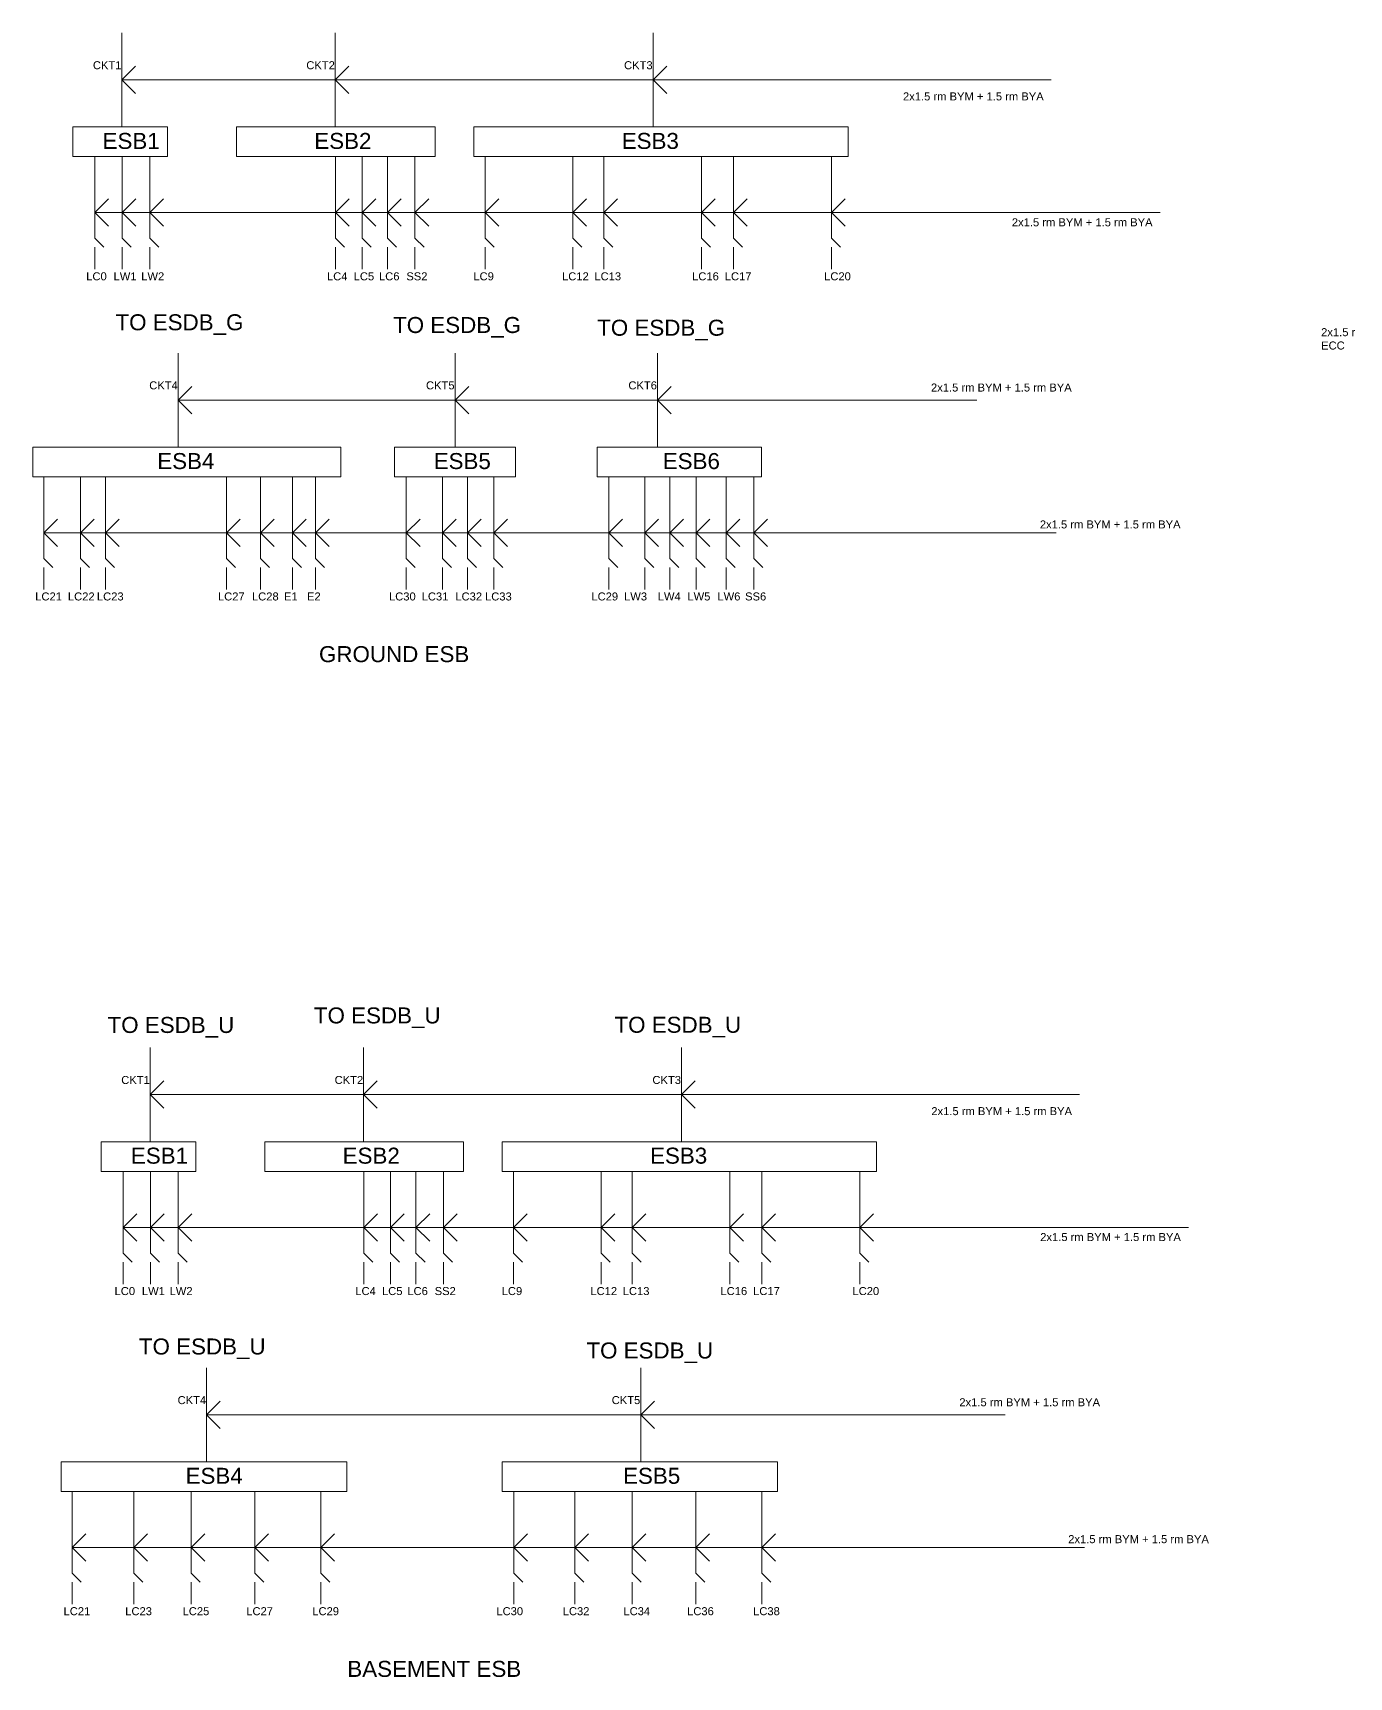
# Model space of a CAD drawing. Header units: inches. Extents: x 685 to 11694, y 256 to 9873.
# Drawn here: x 6618 to 8591, y 256 to 2721 of the extents above; entities that cross this region are included whole.
import ezdxf

# ---------------------------------------------------------------- set-up
doc = ezdxf.new("R2010")
doc.units = ezdxf.units.IN
doc.header["$MEASUREMENT"] = 0
doc.layers.add('6.Circuits', color=255, linetype='Continuous', lineweight=15)
doc.styles.add('Text 1', font='arial.ttf', dxfattribs={"height": 6})

msp = doc.modelspace()

# ---------------------------------------------------------------- linework, layer by layer
at = {"layer": '6.Circuits'}
for p, q in [((6751.23847, 2580.02038), (6751.23847, 2721.02038)), ((7071.23847, 2580.02038), (7071.23847, 2721.02038)), ((7547.73847, 2580.02038), (7547.73847, 2721.02038)), ((6751.23847, 2650.52038), (6771.73847, 2671.02038)), ((7071.23847, 2650.52038), (7091.73847, 2671.02038)), ((7547.73847, 2650.52038), (7568.23847, 2671.02038)), ((6751.23847, 2650.52038), (8144.73847, 2650.52038)), ((6751.23847, 2650.52038), (6771.73847, 2630.02038)), ((7071.23847, 2650.52038), (7091.73847, 2630.02038)), ((7547.73847, 2650.52038), (7568.23847, 2630.02038)), ((6710.73847, 2451.52038), (6710.73847, 2535.52038)), ((6751.73847, 2451.52038), (6751.73847, 2535.52038)), ((6793.23847, 2451.52038), (6793.23847, 2535.52038)), ((7071.73847, 2451.52038), (7071.73847, 2535.52038)), ((7111.73847, 2451.52038), (7111.73847, 2535.52038)), ((7149.73847, 2451.52038), (7149.73847, 2535.52038)), ((7190.73847, 2451.52038), (7190.73847, 2535.52038)), ((7295.73847, 2451.52038), (7295.73847, 2535.52038)), ((7427.23847, 2451.52038), (7427.23847, 2535.52038)), ((7473.73847, 2451.52038), (7473.73847, 2535.52038)), ((7620.23847, 2451.52038), (7620.23847, 2535.52038)), ((7668.23847, 2451.52038), (7668.23847, 2535.52038)), ((7815.23847, 2451.52038), (7815.23847, 2535.52038)), ((6710.73847, 2451.52038), (6731.23847, 2472.02038)), ((6751.73847, 2451.52038), (6772.23847, 2472.02038)), ((6793.23847, 2451.52038), (6813.73847, 2472.02038)), ((7071.73847, 2451.52038), (7092.23847, 2472.02038)), ((7111.73847, 2451.52038), (7132.23847, 2472.02038)), ((7149.73847, 2451.52038), (7170.23847, 2472.02038)), ((7190.73847, 2451.52038), (7211.23847, 2472.02038)), ((7295.73847, 2451.52038), (7316.23847, 2472.02038)), ((7427.23847, 2451.52038), (7447.73847, 2472.02038)), ((7473.73847, 2451.52038), (7494.23847, 2472.02038)), ((7620.23847, 2451.52038), (7640.73847, 2472.02038)), ((7668.23847, 2451.52038), (7688.73847, 2472.02038)), ((7815.23847, 2451.52038), (7835.73847, 2472.02038)), ((6710.73847, 2451.52038), (6710.73847, 2413.02038)), ((6710.73847, 2451.52038), (6731.23847, 2431.02038)), ((6710.73847, 2451.52038), (8308.23847, 2451.52038)), ((6751.73847, 2451.52038), (6751.73847, 2413.02038)), ((6751.73847, 2451.52038), (6772.23847, 2431.02038)), ((6793.23847, 2451.52038), (6793.23847, 2413.02038)), ((6793.23847, 2451.52038), (6813.73847, 2431.02038)), ((7071.73847, 2451.52038), (7071.73847, 2413.02038)), ((7071.73847, 2451.52038), (7092.23847, 2431.02038)), ((7111.73847, 2451.52038), (7111.73847, 2413.02038)), ((7111.73847, 2451.52038), (7132.23847, 2431.02038)), ((7149.73847, 2451.52038), (7149.73847, 2413.02038)), ((7149.73847, 2451.52038), (7170.23847, 2431.02038)), ((7190.73847, 2451.52038), (7190.73847, 2413.02038)), ((7190.73847, 2451.52038), (7211.23847, 2431.02038)), ((7295.73847, 2451.52038), (7295.73847, 2413.02038)), ((7295.73847, 2451.52038), (7316.23847, 2431.02038)), ((7427.23847, 2451.52038), (7427.23847, 2413.02038)), ((7427.23847, 2451.52038), (7447.73847, 2431.02038)), ((7473.73847, 2451.52038), (7473.73847, 2413.02038)), ((7473.73847, 2451.52038), (7494.23847, 2431.02038)), ((7620.23847, 2451.52038), (7620.23847, 2413.02038)), ((7620.23847, 2451.52038), (7640.73847, 2431.02038)), ((7668.23847, 2451.52038), (7668.23847, 2413.02038)), ((7668.23847, 2451.52038), (7688.73847, 2431.02038)), ((7815.23847, 2451.52038), (7815.23847, 2413.02038)), ((7815.23847, 2451.52038), (7835.73847, 2431.02038)), ((6710.73847, 2413.02038), (6724.23847, 2399.52038)), ((6710.73847, 2399.52038), (6710.73847, 2366.52038)), ((6751.73847, 2413.02038), (6765.23847, 2399.52038)), ((6751.73847, 2399.52038), (6751.73847, 2366.52038)), ((6793.23847, 2413.02038), (6806.73847, 2399.52038)), ((6793.23847, 2399.52038), (6793.23847, 2366.52038)), ((7071.73847, 2413.02038), (7085.23847, 2399.52038)), ((7071.73847, 2399.52038), (7071.73847, 2366.52038)), ((7111.73847, 2413.02038), (7125.23847, 2399.52038)), ((7111.73847, 2399.52038), (7111.73847, 2366.52038)), ((7149.73847, 2413.02038), (7163.23847, 2399.52038)), ((7149.73847, 2399.52038), (7149.73847, 2366.52038)), ((7190.73847, 2413.02038), (7204.23847, 2399.52038)), ((7190.73847, 2399.52038), (7190.73847, 2366.52038)), ((7295.73847, 2413.02038), (7309.23847, 2399.52038)), ((7295.73847, 2399.52038), (7295.73847, 2366.52038)), ((7427.23847, 2413.02038), (7440.73847, 2399.52038)), ((7427.23847, 2399.52038), (7427.23847, 2366.52038)), ((7473.73847, 2413.02038), (7487.23847, 2399.52038)), ((7473.73847, 2399.52038), (7473.73847, 2366.52038)), ((7620.23847, 2413.02038), (7633.73847, 2399.52038)), ((7620.23847, 2399.52038), (7620.23847, 2366.52038)), ((7668.23847, 2413.02038), (7681.73847, 2399.52038)), ((7668.23847, 2399.52038), (7668.23847, 2366.52038)), ((7815.23847, 2413.02038), (7828.73847, 2399.52038)), ((7815.23847, 2399.52038), (7815.23847, 2366.52038)), ((6835.73847, 2100.02038), (6835.73847, 2241.02038)), ((7250.73847, 2100.02038), (7250.73847, 2241.02038)), ((7554.23847, 2100.02038), (7554.23847, 2241.02038)), ((6835.73847, 2170.52038), (6856.23847, 2191.02038)), ((6835.73847, 2170.52038), (6856.23847, 2150.02038)), ((6836.23847, 2170.52038), (8033.23847, 2170.52038)), ((7250.73847, 2170.52038), (7271.23847, 2191.02038)), ((7250.73847, 2170.52038), (7271.23847, 2150.02038)), ((7554.23847, 2170.52038), (7574.73847, 2191.02038)), ((7554.23847, 2170.52038), (7574.73847, 2150.02038)), ((6634.23847, 1971.52038), (6634.23847, 2055.52038)), ((6689.23847, 1971.52038), (6689.23847, 2055.52038)), ((6726.73847, 1971.52038), (6726.73847, 2055.52038)), ((6908.23847, 1971.52038), (6908.23847, 2055.52038)), ((6959.23847, 1971.52038), (6959.23847, 2055.52038)), ((7007.23847, 1971.52038), (7007.23847, 2055.52038)), ((7041.73847, 1971.52038), (7041.73847, 2055.52038)), ((7177.73847, 1971.52038), (7177.73847, 2055.52038)), ((7231.73847, 1971.52038), (7231.73847, 2055.52038)), ((7269.23847, 1971.52038), (7269.23847, 2055.52038)), ((7308.73847, 1971.52038), (7308.73847, 2055.52038)), ((7481.23847, 1971.52038), (7481.23847, 2055.52038)), ((7535.23847, 1971.52038), (7535.23847, 2055.52038)), ((7572.73847, 1971.52038), (7572.73847, 2055.52038)), ((7612.23847, 1971.52038), (7612.23847, 2055.52038)), ((7657.23847, 1971.52038), (7657.23847, 2055.52038)), ((7698.73847, 1971.52038), (7698.73847, 2055.52038)), ((6634.23847, 1971.52038), (6654.73847, 1992.02038)), ((6689.23847, 1971.52038), (6709.73847, 1992.02038)), ((6726.73847, 1971.52038), (6747.23847, 1992.02038)), ((6908.23847, 1971.52038), (6928.73847, 1992.02038)), ((6959.23847, 1971.52038), (6979.73847, 1992.02038)), ((7007.23847, 1971.52038), (7027.73847, 1992.02038)), ((7041.73847, 1971.52038), (7062.23847, 1992.02038)), ((7177.73847, 1971.52038), (7198.23847, 1992.02038)), ((7231.73847, 1971.52038), (7252.23847, 1992.02038)), ((7269.23847, 1971.52038), (7289.73847, 1992.02038)), ((7308.73847, 1971.52038), (7329.23847, 1992.02038)), ((7481.23847, 1971.52038), (7501.73847, 1992.02038)), ((7535.23847, 1971.52038), (7555.73847, 1992.02038)), ((7572.73847, 1971.52038), (7593.23847, 1992.02038)), ((7612.23847, 1971.52038), (7632.73847, 1992.02038)), ((7657.23847, 1971.52038), (7677.73847, 1992.02038)), ((7698.73847, 1971.52038), (7719.23847, 1992.02038)), ((6634.23847, 1971.52038), (6634.23847, 1933.02038)), ((6634.23847, 1971.52038), (6654.73847, 1951.02038)), ((6634.23847, 1971.52038), (8152.23847, 1971.52038)), ((6689.23847, 1971.52038), (6689.23847, 1933.02038)), ((6689.23847, 1971.52038), (6709.73847, 1951.02038)), ((6726.73847, 1971.52038), (6726.73847, 1933.02038)), ((6726.73847, 1971.52038), (6747.23847, 1951.02038)), ((6908.23847, 1971.52038), (6908.23847, 1933.02038)), ((6908.23847, 1971.52038), (6928.73847, 1951.02038)), ((6959.23847, 1971.52038), (6959.23847, 1933.02038)), ((6959.23847, 1971.52038), (6979.73847, 1951.02038)), ((7007.23847, 1971.52038), (7007.23847, 1933.02038)), ((7007.23847, 1971.52038), (7027.73847, 1951.02038)), ((7041.73847, 1971.52038), (7041.73847, 1933.02038)), ((7041.73847, 1971.52038), (7062.23847, 1951.02038)), ((7177.73847, 1971.52038), (7177.73847, 1933.02038)), ((7177.73847, 1971.52038), (7198.23847, 1951.02038)), ((7231.73847, 1971.52038), (7231.73847, 1933.02038)), ((7231.73847, 1971.52038), (7252.23847, 1951.02038)), ((7269.23847, 1971.52038), (7269.23847, 1933.02038)), ((7269.23847, 1971.52038), (7289.73847, 1951.02038)), ((7308.73847, 1971.52038), (7308.73847, 1933.02038)), ((7308.73847, 1971.52038), (7329.23847, 1951.02038)), ((7481.23847, 1971.52038), (7481.23847, 1933.02038)), ((7481.23847, 1971.52038), (7501.73847, 1951.02038)), ((7535.23847, 1971.52038), (7535.23847, 1933.02038)), ((7535.23847, 1971.52038), (7555.73847, 1951.02038)), ((7572.73847, 1971.52038), (7572.73847, 1933.02038)), ((7572.73847, 1971.52038), (7593.23847, 1951.02038)), ((7612.23847, 1971.52038), (7612.23847, 1933.02038)), ((7612.23847, 1971.52038), (7632.73847, 1951.02038)), ((7657.23847, 1971.52038), (7657.23847, 1933.02038)), ((7657.23847, 1971.52038), (7677.73847, 1951.02038)), ((7698.73847, 1971.52038), (7698.73847, 1933.02038)), ((7698.73847, 1971.52038), (7719.23847, 1951.02038)), ((6634.23847, 1933.02038), (6647.73847, 1919.52038)), ((6689.23847, 1933.02038), (6702.73847, 1919.52038)), ((6726.73847, 1933.02038), (6740.23847, 1919.52038)), ((6908.23847, 1933.02038), (6921.73847, 1919.52038)), ((6959.23847, 1933.02038), (6972.73847, 1919.52038)), ((7007.23847, 1933.02038), (7020.73847, 1919.52038)), ((7041.73847, 1933.02038), (7055.23847, 1919.52038)), ((7177.73847, 1933.02038), (7191.23847, 1919.52038)), ((7231.73847, 1933.02038), (7245.23847, 1919.52038)), ((7269.23847, 1933.02038), (7282.73847, 1919.52038)), ((7308.73847, 1933.02038), (7322.23847, 1919.52038)), ((7481.23847, 1933.02038), (7494.73847, 1919.52038)), ((7535.23847, 1933.02038), (7548.73847, 1919.52038)), ((7572.73847, 1933.02038), (7586.23847, 1919.52038)), ((7612.23847, 1933.02038), (7625.73847, 1919.52038)), ((7657.23847, 1933.02038), (7670.73847, 1919.52038)), ((7698.73847, 1933.02038), (7712.23847, 1919.52038)), ((6634.23847, 1919.52038), (6634.23847, 1886.52038)), ((6689.23847, 1919.52038), (6689.23847, 1886.52038)), ((6726.73847, 1919.52038), (6726.73847, 1886.52038)), ((6908.23847, 1919.52038), (6908.23847, 1886.52038)), ((6959.23847, 1919.52038), (6959.23847, 1886.52038)), ((7007.23847, 1919.52038), (7007.23847, 1886.52038)), ((7041.73847, 1919.52038), (7041.73847, 1886.52038)), ((7177.73847, 1919.52038), (7177.73847, 1886.52038)), ((7231.73847, 1919.52038), (7231.73847, 1886.52038)), ((7269.23847, 1919.52038), (7269.23847, 1886.52038)), ((7308.73847, 1919.52038), (7308.73847, 1886.52038)), ((7481.23847, 1919.52038), (7481.23847, 1886.52038)), ((7535.23847, 1919.52038), (7535.23847, 1886.52038)), ((7572.73847, 1919.52038), (7572.73847, 1886.52038)), ((7612.23847, 1919.52038), (7612.23847, 1886.52038)), ((7657.23847, 1919.52038), (7657.23847, 1886.52038)), ((7698.73847, 1919.52038), (7698.73847, 1886.52038)), ((6793.73847, 1058.52038), (6793.73847, 1199.52038)), ((7113.73847, 1058.52038), (7113.73847, 1199.52038)), ((7590.23847, 1058.52038), (7590.23847, 1199.52038)), ((6793.73847, 1129.02038), (6814.23847, 1149.52038)), ((7113.73847, 1129.02038), (7134.23847, 1149.52038)), ((7590.23847, 1129.02038), (7610.73847, 1149.52038)), ((6793.73847, 1129.02038), (8187.23847, 1129.02038)), ((6793.73847, 1129.02038), (6814.23847, 1108.52038)), ((7113.73847, 1129.02038), (7134.23847, 1108.52038)), ((7590.23847, 1129.02038), (7610.73847, 1108.52038)), ((6753.23847, 930.02038), (6753.23847, 1014.02038)), ((6794.23847, 930.02038), (6794.23847, 1014.02038)), ((6835.73847, 930.02038), (6835.73847, 1014.02038)), ((7114.23847, 930.02038), (7114.23847, 1014.02038)), ((7154.23847, 930.02038), (7154.23847, 1014.02038)), ((7192.23847, 930.02038), (7192.23847, 1014.02038)), ((7233.23847, 930.02038), (7233.23847, 1014.02038)), ((7338.23847, 930.02038), (7338.23847, 1014.02038)), ((7469.73847, 930.02038), (7469.73847, 1014.02038)), ((7516.23847, 930.02038), (7516.23847, 1014.02038)), ((7662.73847, 930.02038), (7662.73847, 1014.02038)), ((7710.73847, 930.02038), (7710.73847, 1014.02038)), ((7857.73847, 930.02038), (7857.73847, 1014.02038)), ((6753.23847, 930.02038), (6773.73847, 950.52038)), ((6794.23847, 930.02038), (6814.73847, 950.52038)), ((6835.73847, 930.02038), (6856.23847, 950.52038)), ((7114.23847, 930.02038), (7134.73847, 950.52038)), ((7154.23847, 930.02038), (7174.73847, 950.52038)), ((7192.23847, 930.02038), (7212.73847, 950.52038)), ((7233.23847, 930.02038), (7253.73847, 950.52038)), ((7338.23847, 930.02038), (7358.73847, 950.52038)), ((7469.73847, 930.02038), (7490.23847, 950.52038)), ((7516.23847, 930.02038), (7536.73847, 950.52038)), ((7662.73847, 930.02038), (7683.23847, 950.52038)), ((7710.73847, 930.02038), (7731.23847, 950.52038)), ((7857.73847, 930.02038), (7878.23847, 950.52038)), ((6753.23847, 930.02038), (6753.23847, 891.52038)), ((6753.23847, 930.02038), (6773.73847, 909.52038)), ((6753.23847, 930.02038), (8350.73847, 930.02038)), ((6794.23847, 930.02038), (6794.23847, 891.52038)), ((6794.23847, 930.02038), (6814.73847, 909.52038)), ((6835.73847, 930.02038), (6835.73847, 891.52038)), ((6835.73847, 930.02038), (6856.23847, 909.52038)), ((7114.23847, 930.02038), (7114.23847, 891.52038)), ((7114.23847, 930.02038), (7134.73847, 909.52038)), ((7154.23847, 930.02038), (7154.23847, 891.52038)), ((7154.23847, 930.02038), (7174.73847, 909.52038)), ((7192.23847, 930.02038), (7192.23847, 891.52038)), ((7192.23847, 930.02038), (7212.73847, 909.52038)), ((7233.23847, 930.02038), (7233.23847, 891.52038)), ((7233.23847, 930.02038), (7253.73847, 909.52038)), ((7338.23847, 930.02038), (7338.23847, 891.52038)), ((7338.23847, 930.02038), (7358.73847, 909.52038)), ((7469.73847, 930.02038), (7469.73847, 891.52038)), ((7469.73847, 930.02038), (7490.23847, 909.52038)), ((7516.23847, 930.02038), (7516.23847, 891.52038)), ((7516.23847, 930.02038), (7536.73847, 909.52038)), ((7662.73847, 930.02038), (7662.73847, 891.52038)), ((7662.73847, 930.02038), (7683.23847, 909.52038)), ((7710.73847, 930.02038), (7710.73847, 891.52038)), ((7710.73847, 930.02038), (7731.23847, 909.52038)), ((7857.73847, 930.02038), (7857.73847, 891.52038)), ((7857.73847, 930.02038), (7878.23847, 909.52038)), ((6753.23847, 891.52038), (6766.73847, 878.02038)), ((6794.23847, 891.52038), (6807.73847, 878.02038)), ((6835.73847, 891.52038), (6849.23847, 878.02038)), ((7114.23847, 891.52038), (7127.73847, 878.02038)), ((7154.23847, 891.52038), (7167.73847, 878.02038)), ((7192.23847, 891.52038), (7205.73847, 878.02038)), ((7233.23847, 891.52038), (7246.73847, 878.02038)), ((7338.23847, 891.52038), (7351.73847, 878.02038)), ((7469.73847, 891.52038), (7483.23847, 878.02038)), ((7516.23847, 891.52038), (7529.73847, 878.02038)), ((7662.73847, 891.52038), (7676.23847, 878.02038)), ((7710.73847, 891.52038), (7724.23847, 878.02038)), ((7857.73847, 891.52038), (7871.23847, 878.02038)), ((6753.23847, 878.02038), (6753.23847, 845.02038)), ((6794.23847, 878.02038), (6794.23847, 845.02038)), ((6835.73847, 878.02038), (6835.73847, 845.02038)), ((7114.23847, 878.02038), (7114.23847, 845.02038)), ((7154.23847, 878.02038), (7154.23847, 845.02038)), ((7192.23847, 878.02038), (7192.23847, 845.02038)), ((7233.23847, 878.02038), (7233.23847, 845.02038)), ((7338.23847, 878.02038), (7338.23847, 845.02038)), ((7469.73847, 878.02038), (7469.73847, 845.02038)), ((7516.23847, 878.02038), (7516.23847, 845.02038)), ((7662.73847, 878.02038), (7662.73847, 845.02038)), ((7710.73847, 878.02038), (7710.73847, 845.02038)), ((7857.73847, 878.02038), (7857.73847, 845.02038)), ((6878.23847, 578.52038), (6878.23847, 719.52038)), ((7529.23847, 578.52038), (7529.23847, 719.52038)), ((6878.23847, 649.02038), (6898.73847, 669.52038)), ((7529.23847, 649.02038), (7549.73847, 669.52038)), ((6878.23847, 649.02038), (6898.73847, 628.52038)), ((6878.73847, 649.02038), (8075.73847, 649.02038)), ((7529.23847, 649.02038), (7549.73847, 628.52038)), ((6676.73847, 450.02038), (6676.73847, 534.02038)), ((6769.23847, 450.02038), (6769.23847, 534.02038)), ((6855.23847, 450.02038), (6855.23847, 534.02038)), ((6950.73847, 450.02038), (6950.73847, 534.02038)), ((7049.73847, 450.02038), (7049.73847, 534.02038)), ((7338.73847, 450.02038), (7338.73847, 534.02038)), ((7430.23847, 450.02038), (7430.23847, 534.02038)), ((7516.23847, 450.02038), (7516.23847, 534.02038)), ((7611.73847, 450.02038), (7611.73847, 534.02038)), ((7710.73847, 450.02038), (7710.73847, 534.02038)), ((6676.73847, 450.02038), (6697.23847, 470.52038)), ((6769.23847, 450.02038), (6789.73847, 470.52038)), ((6855.23847, 450.02038), (6875.73847, 470.52038)), ((6950.73847, 450.02038), (6971.23847, 470.52038)), ((7049.73847, 450.02038), (7070.23847, 470.52038)), ((7338.73847, 450.02038), (7359.23847, 470.52038)), ((7430.23847, 450.02038), (7450.73847, 470.52038)), ((7516.23847, 450.02038), (7536.73847, 470.52038)), ((7611.73847, 450.02038), (7632.23847, 470.52038)), ((7710.73847, 450.02038), (7731.23847, 470.52038)), ((6676.73847, 450.02038), (6676.73847, 411.52038)), ((6676.73847, 450.02038), (6697.23847, 429.52038)), ((6676.73847, 450.02038), (8194.73847, 450.02038)), ((6769.23847, 450.02038), (6769.23847, 411.52038)), ((6769.23847, 450.02038), (6789.73847, 429.52038)), ((6855.23847, 450.02038), (6855.23847, 411.52038)), ((6855.23847, 450.02038), (6875.73847, 429.52038)), ((6950.73847, 450.02038), (6950.73847, 411.52038)), ((6950.73847, 450.02038), (6971.23847, 429.52038)), ((7049.73847, 450.02038), (7049.73847, 411.52038)), ((7049.73847, 450.02038), (7070.23847, 429.52038)), ((7338.73847, 450.02038), (7338.73847, 411.52038)), ((7338.73847, 450.02038), (7359.23847, 429.52038)), ((7430.23847, 450.02038), (7430.23847, 411.52038)), ((7430.23847, 450.02038), (7450.73847, 429.52038)), ((7516.23847, 450.02038), (7516.23847, 411.52038)), ((7516.23847, 450.02038), (7536.73847, 429.52038)), ((7611.73847, 450.02038), (7611.73847, 411.52038)), ((7611.73847, 450.02038), (7632.23847, 429.52038)), ((7710.73847, 450.02038), (7710.73847, 411.52038)), ((7710.73847, 450.02038), (7731.23847, 429.52038)), ((6676.73847, 411.52038), (6690.23847, 398.02038)), ((6676.73847, 398.02038), (6676.73847, 365.02038)), ((6769.23847, 411.52038), (6782.73847, 398.02038)), ((6769.23847, 398.02038), (6769.23847, 365.02038)), ((6855.23847, 411.52038), (6868.73847, 398.02038)), ((6855.23847, 398.02038), (6855.23847, 365.02038)), ((6950.73847, 411.52038), (6964.23847, 398.02038)), ((6950.73847, 398.02038), (6950.73847, 365.02038)), ((7049.73847, 411.52038), (7063.23847, 398.02038)), ((7049.73847, 398.02038), (7049.73847, 365.02038)), ((7338.73847, 411.52038), (7352.23847, 398.02038)), ((7338.73847, 398.02038), (7338.73847, 365.02038)), ((7430.23847, 411.52038), (7443.73847, 398.02038)), ((7430.23847, 398.02038), (7430.23847, 365.02038)), ((7516.23847, 411.52038), (7529.73847, 398.02038)), ((7516.23847, 398.02038), (7516.23847, 365.02038)), ((7611.73847, 411.52038), (7625.23847, 398.02038)), ((7611.73847, 398.02038), (7611.73847, 365.02038)), ((7710.73847, 411.52038), (7724.23847, 398.02038)), ((7710.73847, 398.02038), (7710.73847, 365.02038))]:
    msp.add_line(p, q, dxfattribs=at)
for points in [[(6677.73847, 2580.02038), (6819.73847, 2580.02038), (6819.73847, 2535.52038), (6677.73847, 2535.52038)], [(6923.23847, 2580.02038), (7220.73847, 2580.02038), (7220.73847, 2535.52038), (6923.23847, 2535.52038)], [(7278.73847, 2580.02038), (7840.23847, 2580.02038), (7840.23847, 2535.52038), (7278.73847, 2535.52038)], [(6617.73847, 2100.02038), (7079.73847, 2100.02038), (7079.73847, 2055.52038), (6617.73847, 2055.52038)], [(7160.23847, 2100.02038), (7341.23847, 2100.02038), (7341.23847, 2055.52038), (7160.23847, 2055.52038)], [(7463.73847, 2100.02038), (7710.23847, 2100.02038), (7710.23847, 2055.52038), (7463.73847, 2055.52038)], [(6720.23847, 1058.52038), (6862.23847, 1058.52038), (6862.23847, 1014.02038), (6720.23847, 1014.02038)], [(6965.73847, 1058.52038), (7263.23847, 1058.52038), (7263.23847, 1014.02038), (6965.73847, 1014.02038)], [(7321.23847, 1058.52038), (7882.73847, 1058.52038), (7882.73847, 1014.02038), (7321.23847, 1014.02038)], [(6660.23847, 578.52038), (7088.73847, 578.52038), (7088.73847, 534.02038), (6660.23847, 534.02038)], [(7321.23847, 578.52038), (7734.23847, 578.52038), (7734.23847, 534.02038), (7321.23847, 534.02038)]]:
    msp.add_lwpolyline(points, close=True, dxfattribs=at)

# ---------------------------------------------------------------- texts
at = {"layer": '6.Circuits', "attachment_point": 1, "style": 'Text 1'}
for s, width, heights, insert, char_height in [('{\\fArial Baltic|b0|i0|c186|p34;CKT}1', 14.5, [12.40928], (6707.73847, 2678.52038), 12), ('{\\fArial Baltic|b0|i0|c186|p34;CKT}2', 14.5, [0], (7027.73847, 2678.52038), 12), ('{\\fArial Baltic|b0|i0|c186|p34;CKT}3', 14.5, [0], (7504.23847, 2678.52038), 12), ('2x1.5 rm BYM + 1.5 rm BYA', 234.9454297, [37.98024], (7922.48847, 2631.77038), 12), ('E{\\fArial Baltic|b0|i0|c186|p34;SB1}', 14.5, [0], (6722.23847, 2571.02038), 24), ('E{\\fArial Baltic|b0|i0|c186|p34;SB2}', 14.5, [0], (7039.73847, 2571.02038), 24), ('E{\\fArial Baltic|b0|i0|c186|p34;SB3}', 14.5, [0], (7500.73847, 2571.02038), 24), ('2x1.5 rm BYM + 1.5 rm BYA', 234.9454297, [37.98024], (8085.73847, 2443.02038), 12), ('{\\fArial Baltic|b0|i0|c186|p34;LC}0', 14.5, [0], (6697.73847, 2362.02038), 12), ('{\\fArial Baltic|b0|i0|c186|p34;L}W1', 14.5, [0], (6738.73847, 2362.02038), 12), ('{\\fArial Baltic|b0|i0|c186|p34;L}W2', 14.5, [0], (6780.23847, 2362.02038), 12), ('{\\fArial Baltic|b0|i0|c186|p34;L}C{\\fArial Baltic|b0|i0|c186|p34;4}', 14.5, [0], (7058.73847, 2362.02038), 12), ('{\\fArial Baltic|b0|i0|c186|p34;L}C{\\fArial Baltic|b0|i0|c186|p34;5}', 14.5, [0], (7098.73847, 2362.02038), 12), ('{\\fArial Baltic|b0|i0|c186|p34;L}C{\\fArial Baltic|b0|i0|c186|p34;6}', 14.5, [0], (7136.73847, 2362.02038), 12), ('{\\fArial Baltic|b0|i0|c186|p34;SS2}', 14.5, [0], (7177.73847, 2362.02038), 12), ('{\\fArial Baltic|b0|i0|c186|p34;LC}9', 14.5, [0], (7278.23847, 2362.02038), 12), ('{\\fArial Baltic|b0|i0|c186|p34;LC}12', 14.5, [0], (7411.23847, 2362.02038), 12), ('LC13', 14.5, [0], (7459.73847, 2362.02038), 12), ('{\\fArial Baltic|b0|i0|c186|p34;LC1}6', 14.5, [0], (7606.23847, 2362.02038), 12), ('{\\fArial Baltic|b0|i0|c186|p34;LC1}7', 14.5, [12.41746], (7655.23847, 2362.02038), 12), ('{\\fArial Baltic|b0|i0|c186|p34;LC}20', 14.5, [0], (7804.23847, 2362.02038), 12), ('{\\fArial Baltic|b0|i0|c186|p34;TO }E{\\fArial Baltic|b0|i0|c186|p34;SDB_G}', 221.9285367, [48.1197], (6741.59901, 2299.10475), 24), ('{\\fArial Baltic|b0|i0|c186|p34;TO }E{\\fArial Baltic|b0|i0|c186|p34;SDB_G}', 221.9285367, [48.1197], (7157.84965, 2295.02718), 24), ('{\\fArial Baltic|b0|i0|c186|p34;TO }E{\\fArial Baltic|b0|i0|c186|p34;SDB_G}', 221.9285367, [48.1197], (7463.9161, 2290.94944), 24), ('{\\fArial Baltic|b0|i0|c186|p34;2x1.5 rm BYM + 1.5 rm BYA} ECC', 234.9454297, [37.98024], (8549.48847, 2278.27038), 12), ('{\\fArial Baltic|b0|i0|c186|p34;CKT}4', 14.5, [0], (6792.23847, 2198.52038), 12), ('{\\fArial Baltic|b0|i0|c186|p34;CKT}5', 14.5, [0], (7207.23847, 2198.52038), 12), ('{\\fArial Baltic|b0|i0|c186|p34;CKT}6', 14.5, [0], (7510.73847, 2198.52038), 12), ('2x1.5 rm BYM + 1.5 rm BYA', 234.9454297, [37.98024], (7964.48847, 2195.27038), 12), ('E{\\fArial Baltic|b0|i0|c186|p34;SB4}', 14.5, [0], (6804.23847, 2091.02038), 24), ('E{\\fArial Baltic|b0|i0|c186|p34;SB5}', 14.5, [0], (7218.73847, 2091.02038), 24), ('E{\\fArial Baltic|b0|i0|c186|p34;SB6}', 14.5, [0], (7562.23847, 2091.02038), 24), ('2x1.5 rm BYM + 1.5 rm BYA', 234.9454297, [37.98024], (8127.73847, 1990.02038), 12), ('{\\fArial Baltic|b0|i0|c186|p34;LC}21', 22.269584, [0], (6621.23847, 1882.02038), 12), ('{\\fArial Baltic|b0|i0|c186|p34;LC}22', 14.5, [0], (6670.23847, 1882.02038), 12), ('{\\fArial Baltic|b0|i0|c186|p34;LC}23', 14.5, [0], (6713.73847, 1882.02038), 12), ('{\\fArial Baltic|b0|i0|c186|p34;LC}27', 14.5, [0], (6895.23847, 1882.02038), 12), ('{\\fArial Baltic|b0|i0|c186|p34;LC}28', 14.5, [0], (6946.23847, 1882.02038), 12), ('E1', 14.5, [0], (6994.23847, 1882.02038), 12), ('{\\fArial Baltic|b0|i0|c186|p34;E}2', 14.5, [0], (7028.73847, 1882.02038), 12), ('{\\fArial Baltic|b0|i0|c186|p34;LC}30', 14.5, [0], (7151.73847, 1882.02038), 12), ('{\\fArial Baltic|b0|i0|c186|p34;LC}31', 14.5, [0], (7200.73847, 1882.02038), 12), ('{\\fArial Baltic|b0|i0|c186|p34;LC}32', 14.5, [0], (7251.23847, 1882.02038), 12), ('{\\fArial Baltic|b0|i0|c186|p34;LC}33', 14.5, [0], (7295.73847, 1882.02038), 12), ('{\\fArial Baltic|b0|i0|c186|p34;LC}29', 14.5, [0], (7455.23847, 1882.02038), 12), ('{\\fArial Baltic|b0|i0|c186|p34;L}W3', 14.5, [0], (7504.23847, 1882.02038), 12), ('{\\fArial Baltic|b0|i0|c186|p34;L}W4', 14.5, [0], (7554.73847, 1882.02038), 12), ('{\\fArial Baltic|b0|i0|c186|p34;L}W5', 14.5, [0], (7599.23847, 1882.02038), 12), ('{\\fArial Baltic|b0|i0|c186|p34;LW}6', 14.5, [0], (7644.23847, 1882.02038), 12), ('SS6', 14.5, [0], (7685.73847, 1882.02038), 12), ('{\\fArial Baltic|b0|i0|c186|p34;GROUND }E{\\fArial Baltic|b0|i0|c186|p34;SB}', 247.1568428, [55.99744], (7046.73847, 1801.52038), 24), ('{\\fArial Baltic|b0|i0|c186|p34;TO ESDB}_U', 194.7559286, [67.77998], (7039.11709, 1259.80926), 24), ('{\\fArial Baltic|b0|i0|c186|p34;TO ESDB}_U', 194.7559286, [67.77998], (6729.73847, 1245.52038), 24), ('{\\fArial Baltic|b0|i0|c186|p34;TO ESDB}_U', 194.7559286, [67.77998], (7489.83067, 1245.79822), 24), ('{\\fArial Baltic|b0|i0|c186|p34;CKT}1', 14.5, [12.40928], (6750.23847, 1157.02038), 12), ('{\\fArial Baltic|b0|i0|c186|p34;CKT}2', 14.5, [0], (7070.23847, 1157.02038), 12), ('{\\fArial Baltic|b0|i0|c186|p34;CKT}3', 14.5, [0], (7546.73847, 1157.02038), 12), ('2x1.5 rm BYM + 1.5 rm BYA', 234.9454297, [37.98024], (7964.98847, 1110.27038), 12), ('E{\\fArial Baltic|b0|i0|c186|p34;SB1}', 14.5, [0], (6764.73847, 1049.52038), 24), ('E{\\fArial Baltic|b0|i0|c186|p34;SB2}', 14.5, [0], (7082.23847, 1049.52038), 24), ('E{\\fArial Baltic|b0|i0|c186|p34;SB3}', 14.5, [0], (7543.23847, 1049.52038), 24), ('2x1.5 rm BYM + 1.5 rm BYA', 234.9454297, [37.98024], (8128.23847, 921.52038), 12), ('{\\fArial Baltic|b0|i0|c186|p34;LC}0', 14.5, [0], (6740.23847, 840.52038), 12), ('{\\fArial Baltic|b0|i0|c186|p34;L}W1', 14.5, [0], (6781.23847, 840.52038), 12), ('{\\fArial Baltic|b0|i0|c186|p34;L}W2', 14.5, [0], (6822.73847, 840.52038), 12), ('{\\fArial Baltic|b0|i0|c186|p34;L}C{\\fArial Baltic|b0|i0|c186|p34;4}', 14.5, [0], (7101.23847, 840.52038), 12), ('{\\fArial Baltic|b0|i0|c186|p34;L}C{\\fArial Baltic|b0|i0|c186|p34;5}', 14.5, [0], (7141.23847, 840.52038), 12), ('{\\fArial Baltic|b0|i0|c186|p34;L}C{\\fArial Baltic|b0|i0|c186|p34;6}', 14.5, [0], (7179.23847, 840.52038), 12), ('{\\fArial Baltic|b0|i0|c186|p34;SS2}', 14.5, [0], (7220.23847, 840.52038), 12), ('{\\fArial Baltic|b0|i0|c186|p34;LC}9', 14.5, [0], (7320.73847, 840.52038), 12), ('{\\fArial Baltic|b0|i0|c186|p34;LC}12', 14.5, [0], (7453.73847, 840.52038), 12), ('LC13', 14.5, [0], (7502.23847, 840.52038), 12), ('{\\fArial Baltic|b0|i0|c186|p34;LC1}6', 14.5, [0], (7648.73847, 840.52038), 12), ('{\\fArial Baltic|b0|i0|c186|p34;LC1}7', 14.5, [12.41746], (7697.73847, 840.52038), 12), ('{\\fArial Baltic|b0|i0|c186|p34;LC}20', 14.5, [0], (7846.73847, 840.52038), 12), ('{\\fArial Baltic|b0|i0|c186|p34;TO ESDB}_U', 194.7559286, [67.77998], (6776.70125, 763.41706), 24), ('{\\fArial Baltic|b0|i0|c186|p34;TO ESDB}_U', 194.7559286, [67.77998], (7447.76398, 757.41232), 24), ('{\\fArial Baltic|b0|i0|c186|p34;CKT}4', 14.5, [0], (6834.73847, 677.02038), 12), ('{\\fArial Baltic|b0|i0|c186|p34;CKT}5', 14.5, [0], (7485.73847, 677.02038), 12), ('2x1.5 rm BYM + 1.5 rm BYA', 234.9454297, [37.98024], (8006.98847, 673.77038), 12), ('E{\\fArial Baltic|b0|i0|c186|p34;SB4}', 14.5, [0], (6846.73847, 569.52038), 24), ('E{\\fArial Baltic|b0|i0|c186|p34;SB5}', 14.5, [0], (7502.73847, 569.52038), 24), ('2x1.5 rm BYM + 1.5 rm BYA', 234.9454297, [37.98024], (8170.23847, 468.52038), 12), ('{\\fArial Baltic|b0|i0|c186|p34;LC}21', 22.269584, [0], (6663.73847, 360.52038), 12), ('{\\fArial Baltic|b0|i0|c186|p34;LC}23', 14.5, [0], (6756.23847, 360.52038), 12), ('{\\fArial Baltic|b0|i0|c186|p34;LC}25', 14.5, [0], (6842.23847, 360.52038), 12), ('{\\fArial Baltic|b0|i0|c186|p34;LC}27', 14.5, [0], (6937.73847, 360.52038), 12), ('{\\fArial Baltic|b0|i0|c186|p34;LC}29', 14.5, [0], (7036.73847, 360.52038), 12), ('{\\fArial Baltic|b0|i0|c186|p34;LC}30', 14.5, [0], (7312.73847, 360.52038), 12), ('{\\fArial Baltic|b0|i0|c186|p34;LC}32', 14.5, [0], (7412.23847, 360.52038), 12), ('{\\fArial Baltic|b0|i0|c186|p34;LC}34', 14.5, [0], (7503.23847, 360.52038), 12), ('{\\fArial Baltic|b0|i0|c186|p34;LC}36', 14.5, [0], (7598.73847, 360.52038), 12), ('{\\fArial Baltic|b0|i0|c186|p34;LC}38', 14.5, [0], (7697.73847, 360.52038), 12), ('{\\fArial Baltic|b0|i0|c186|p34;BASEMENT }E{\\fArial Baltic|b0|i0|c186|p34;SB}', 320.49881, [68.68005], (7089.23847, 280.02038), 24)]:
    msp.add_mtext_dynamic_manual_height_columns(s, width=width, gutter_width=30, heights=heights, dxfattribs=dict(at, insert=insert, char_height=char_height))

doc.saveas('drawing.dxf')
